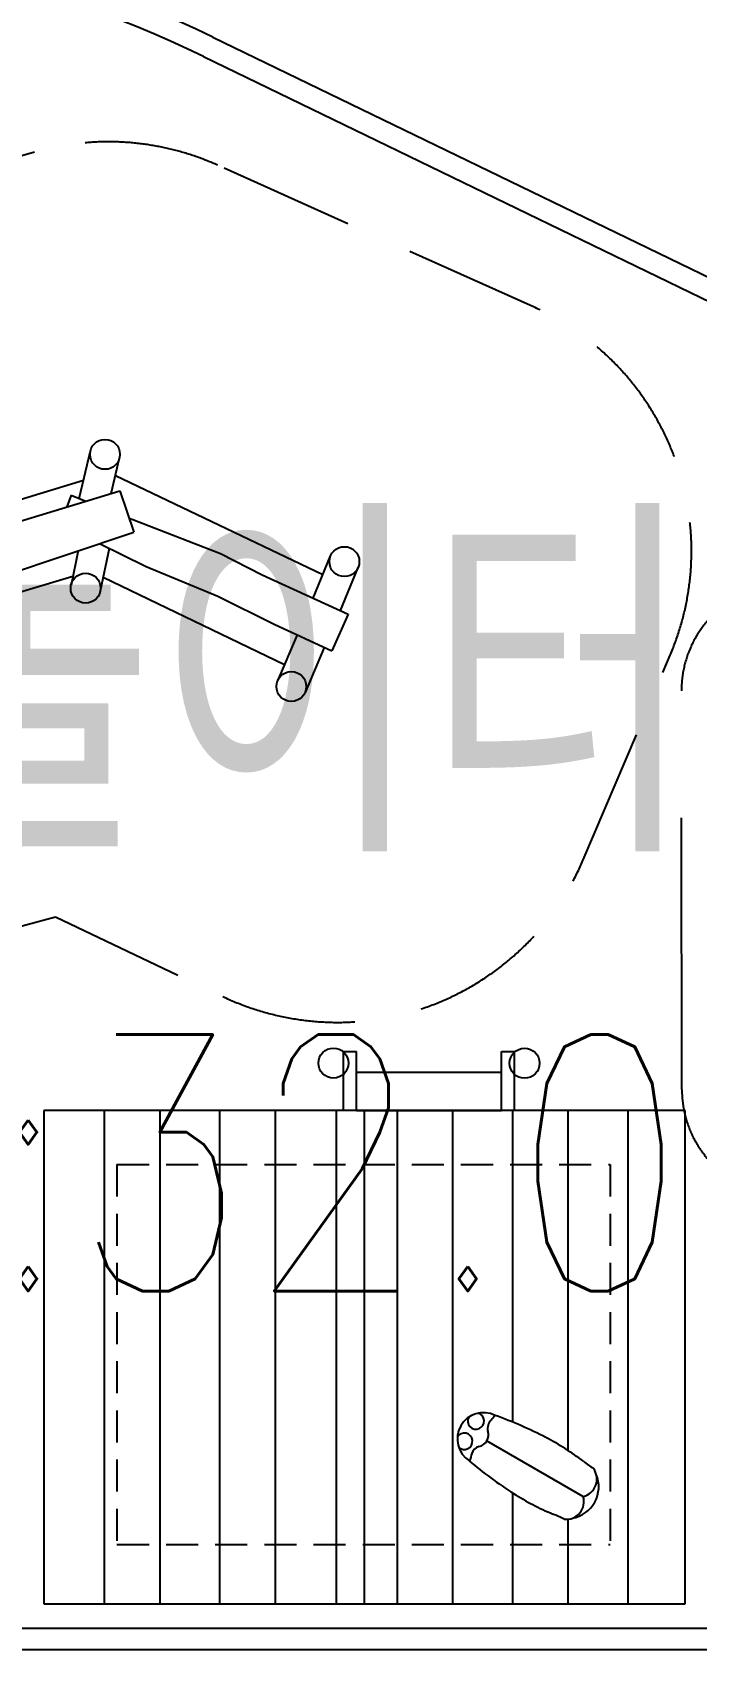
# Model space of a CAD drawing. Header units: millimetres. Extents: x 1145859089 to 1147511753, y -1047484727 to -1047247487.
# Drawn here: x 1146332423 to 1146335532, y -1047311799 to -1047304232 of the extents above; entities that cross this region are included whole.
import ezdxf
from ezdxf.xclip import XClip

# ---------------------------------------------------------------- set-up
doc = ezdxf.new("R2010")
doc.units = ezdxf.units.MM
doc.header["$LTSCALE"] = 100
doc.header["$MEASUREMENT"] = 0
doc.header["$XCLIPFRAME"] = 2
for name, pattern in [('CENTERX2', [4, 2.5, -0.5, 0.5, -0.5]), ('단지배치도$0$HID', [2.3, 1.5, -0.8]), ('단지배치도$0$HIDDEN', [9.525, 6.35, -3.175])]:
    doc.linetypes.add(name, pattern=pattern)
doc.layers.get('0').update_dxf_attribs({"linetype": 'CONTINUOUS'})
for name, color, linetype in [('L-지중매입', 3, 'CENTERX2'), ('XREF', 135, 'CONTINUOUS'), ('단지배치도$0$S240910', 33, 'CONTINUOUS'), ('단지배치도$0$W240910', 135, 'CONTINUOUS')]:
    doc.layers.add(name, color=color, linetype=linetype)
doc.styles.add('단지배치도$0$WS1', font='romans.shx', dxfattribs={"width": 0.8, "bigfont": 'whgtxt.shx'})

# ---------------------------------------------------------------- blocks, each defined once
blk = doc.blocks.new('단지배치도$0$zw$9902')
at = {"layer": '단지배치도$0$W240910'}
for p, q in [((64594.1, 67113.6, 0), (68467.6, 65237.6, 0)), ((64594.1, 67113.6, 0), (68467.6, 65237.6, 0)), ((64550.5, 67023.6, 0), (68424, 65147.6, 0)), ((63968.5, 64956), (64021.1, 65178.5)), ((64118, 64979.8), (64157.3, 65146.3)), ((62584.4, 64615.7, -333088), (63988.8, 65041.8, -333088)), ((64137.7, 65063), (65109.1, 64600.3)), ((62408.6, 64457.4, -333088), (64159.1, 64992.4, -333088)), ((63964.1, 64711.8), (63930.2, 64550.5)), ((64109.5, 64722.6), (64067.2, 64521.7)), ((65063.5, 64489.7), (65144.8, 64687.1)), ((65190.8, 64431.2), (65274.3, 64633.7)), ((62348.2, 64115.9, -333088), (63939.1, 64592.8, -333088)), ((64081.1, 64587.8, -333088), (64929.1, 64179.7, -333088)), ((65227.6, 64414.2, -333088), (65150.2, 64242.8, -333088)), ((64988, 64318.7), (64896.8, 64103.5)), ((65114.9, 64259.3), (65025.7, 64048.9)), ((65205.7, 62093.1), (65205.7, 62368.6)), ((65205.7, 62366.3), (65205.7, 62368.6)), ((65205.7, 62368.6), (65265.7, 62368.6)), ((65265.7, 62093.1), (65265.7, 62368.6)), ((65945.7, 62093.1), (65945.7, 62368.6)), ((65945.7, 62368.6), (66005.7, 62368.6)), ((66005.7, 62093.1), (66005.7, 62368.6)), ((66005.7, 62365.8), (66005.7, 62368.6)), ((65265.7, 62271.6), (65945.7, 62271.6)), ((66804.8, 62093.1), (63803.3, 62093.1)), ((63803.3, 62093.1), (63803.3, 59783.6)), ((64085.8, 62093.1), (64085.8, 59783.6)), ((64345.4, 62093.1), (64345.4, 59783.6)), ((64625.8, 62093.1), (64625.8, 59783.6)), ((64885.4, 62093.1), (64885.4, 59783.6)), ((65170.9, 62093.1), (65170.9, 59783.6)), ((65265.7, 62093.1), (65945.7, 62093.1)), ((65304.1, 59783.6), (65304.1, 62093.1)), ((65456.4, 62093.1), (65456.4, 59783.6)), ((65716, 62093.1), (65716, 59783.6)), ((65996.4, 62093.1), (65996.4, 60634.8)), ((66256, 62093.1), (66256, 60502)), ((66536.4, 62093.1), (66536.4, 59783.6)), ((66804.8, 59783.6), (66804.8, 62093.1)), ((65876.2, 60547.2), (66327.4, 60287.1)), ((65996.4, 60303.8), (65996.4, 59783.6)), ((66256, 60180.1), (66256, 59783.6)), ((63803.3, 59783.6), (66804.8, 59783.6)), ((58740.3, 59670, 0), (67770.2, 59670, 0)), ((58740.3, 59670, 0), (67770.2, 59670, 0)), ((58740.3, 59570, 0), (67770.2, 59570, 0)), ((58740.3, 59570, 0), (67770.2, 59570, 0))]:
    blk.add_line(p, q, dxfattribs=at)
at = {"layer": '단지배치도$0$W240910', "linetype": '단지배치도$0$HIDDEN'}
for p, q in [((63759.2, 66576.2), (63168.8, 66406.6)), ((66095.4, 65851.9), (64615.7, 66515.4)), ((66327.8, 63265.8), (66734.4, 64222.4)), ((62481.4, 62632.1), (63857.2, 62998)), ((63857.2, 62998), (64641, 62625.7))]:
    blk.add_line(p, q, dxfattribs=at)
at = {"layer": '단지배치도$0$W240910', "linetype": 'Continuous'}
for p, q in [((63931.1, 64970.7, -333088), (63910.2, 64916.3, -333088)), ((63931.1, 64970.7, -333088), (63999.9, 64943.7, -333088)), ((64159.1, 64992.4, -333088), (64224.7, 64799, -333088)), ((64202.6, 64864.2, -333088), (64219.6, 64857.5, -333088)), ((64219.6, 64857.5, -333088), (64630.3, 64697.9, -333088)), ((63609, 64592.9, -333088), (64224.7, 64799, -333088)), ((64063.7, 64745.1, -333088), (64281.5, 64638.2, -333088)), ((64630.3, 64697.9, -333088), (64825.3, 64599.3, -333088)), ((64281.5, 64638.2, -333088), (64617.4, 64499.4, -333088)), ((64825.3, 64599.3, -333088), (65227.6, 64414.2, -333088)), ((64617.4, 64499.4, -333088), (64881.5, 64368.5, -333088)), ((64881.5, 64368.5, -333088), (65150.2, 64242.8, -333088))]:
    blk.add_line(p, q, dxfattribs=at)
at = {"layer": '단지배치도$0$W240910', "linetype": '단지배치도$0$HID'}
for p, q in [((64145.4, 61839.6), (64145.4, 60062.5)), ((64145.4, 61839.6), (66453, 61839.6)), ((66453, 61839.6), (66453, 60062.5)), ((64145.4, 60062.5), (66453, 60062.5))]:
    blk.add_line(p, q, dxfattribs=at)
at = {"layer": '단지배치도$0$W240910', "linetype": '단지배치도$0$HIDDEN', "ltscale": 2, "elevation": 0}
blk.add_lwpolyline([(67289.8, 61691.8, -0.414214), (66789.2, 62191.3), (66787.1, 64055.3, -0.414214), (67286.5, 64555.8), (68674.1, 64557.4, -0.414214), (69174.7, 64058), (69176.8, 62193.9, -0.414214), (68677.4, 61693.4)], format="xyb", close=True, dxfattribs=at)
at = {"layer": '단지배치도$0$W240910'}
for centre, radius in [((64089.2, 65162.4), 70), ((65209.6, 64660.4), 70), ((63998.7, 64536.1), 70), ((64961.3, 64076.2), 70), ((65158.5, 62314.1), 70.4), ((66053, 62313.7), 70.4)]:
    blk.add_circle(centre, radius, dxfattribs=at)
for centre, radius, start, end in [((62240.3, 62253.7, 0), 5400, 64.15784, 180), ((62240.3, 62253.7, 0), 5300, 64.15784, 180), ((65860.5, 60556.5), 122.3, 63.08708, 238.1168), ((65825.4, 60639.7), 38.3, 152.06042, 73.71724), ((65935.2, 60604.7), 55.3, 135.1174, 192.8555), ((66264.2, 60329.1), 484.3, 135.98361, 139.47957), ((65282, 58888.2), 1887.1, 62.51476, 70.37278), ((65770.8, 60544.9), 38.3, 226.35654, 148.01336), ((65832.4, 60568.3), 48.6, 278.55721, 334.36143), ((65836.1, 60574.6), 48.6, 325.71235, 21.51658), ((65578.8, 59463), 1240.2, 52.82547, 62.41974), ((66264.2, 60329.1), 484.3, 160.85835, 165.22027), ((65850.9, 60475.7), 45.9, 104.17877, 164.59034), ((67014.2, 61892.8), 1887.1, 229.70101, 237.55902), ((66250.7, 60332.3), 149.5, 280.11385, 22.55783), ((66308.1, 60368.3), 83.5, 283.42675, 36.02929), ((66830.7, 61107), 826.2, 232.53716, 236.57511), ((66665.4, 61348), 1240.2, 237.65404, 247.24832), ((66247.5, 60263.2), 83.5, 264.04449, 16.64703), ((65870.1, 59440.7), 826.2, 63.49867, 67.53662)]:
    blk.add_arc(centre, radius, start, end, dxfattribs=at)
at = {"layer": '단지배치도$0$W240910', "linetype": '단지배치도$0$HIDDEN'}
for centre, start, end in [((64104.3, 65374.8), 65.84883, 106.02856), ((65584, 64711.4), 336.97409, 65.84883), ((65177.4, 63754.8), 244.58974, 336.97409)]:
    blk.add_arc(centre, 1250, start, end, dxfattribs=at)
at = {"layer": '단지배치도$0$S240910', "style": '단지배치도$0$WS1', "width": 0.8}
for s, height, p in [('어린이놀이터', 1500, (59240.6, 63302.8)), ('FH:32.00', 1200, (61878.1, 61247.9))]:
    blk.add_text(s, height=height, dxfattribs=at).set_placement(p)
blk = doc.blocks.new('단지배치도')
blk.add_blockref('단지배치도$0$zw$9902', (141034.2, 142437.2))

msp = doc.modelspace()

# ---------------------------------------------------------------- linework, layer by layer
at = {"layer": 'L-지중매입', "ltscale": 2}
msp.add_arc((1146322780.537952, -1047276852.063607), 27475.211374, 268.2779232254, 295.7763913246, dxfattribs=at)

# ---------------------------------------------------------------- block references
at = {"layer": 'XREF'}
ref = msp.add_blockref('단지배치도', (1146127639.433662, -1047513806.462535), dxfattribs=at)
XClip(ref).set_block_clipping_path([(72982.4064819524, 34919.7593965302), (360382.4067475507, 255319.7593436702)])

doc.saveas('drawing.dxf')
